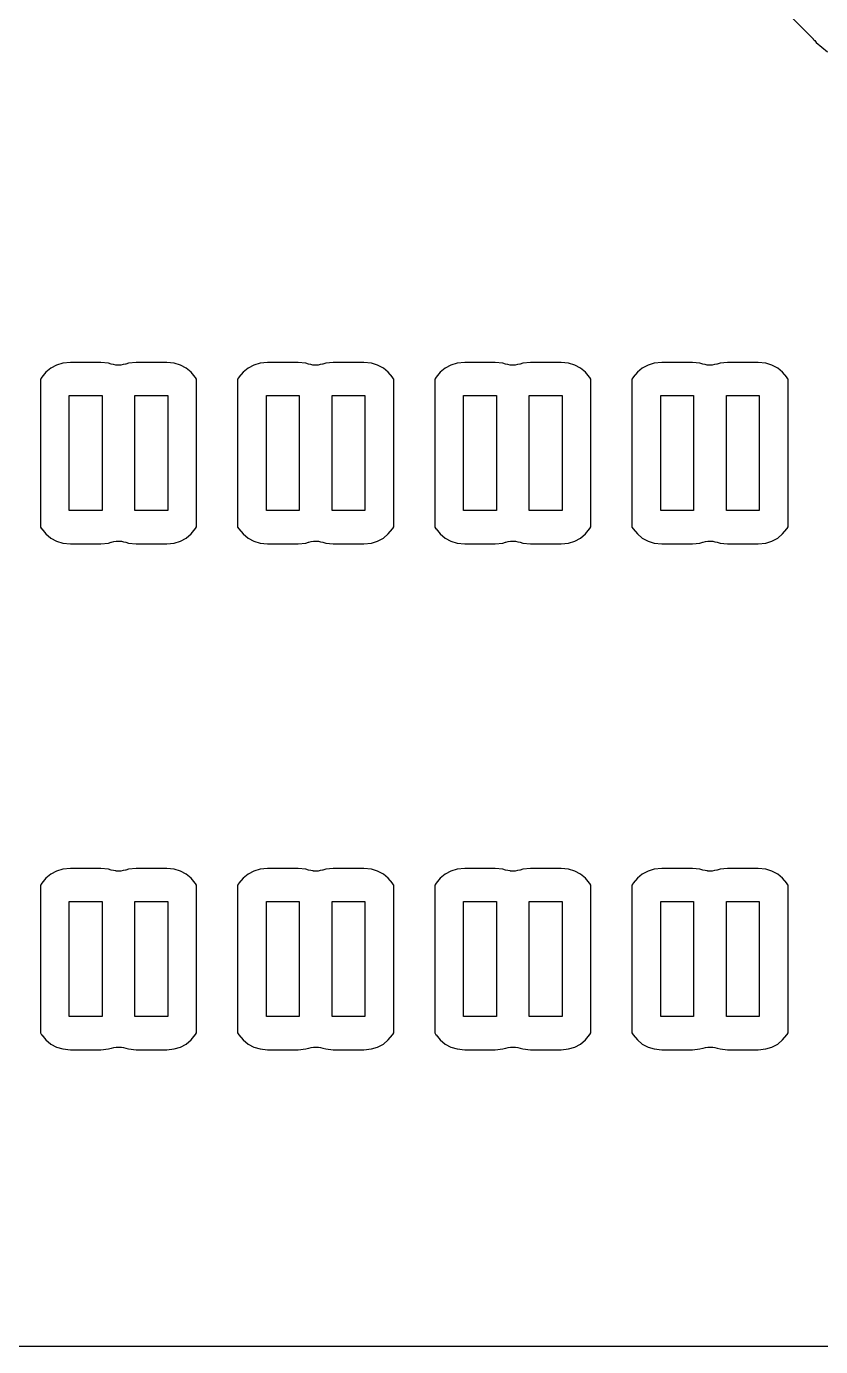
# Model space of a CAD drawing. Extents: x 86.1 to 155.4, y -71.6 to -29.3.
# Drawn here: x 115.27 to 120.1, y -71.5 to -63.47 of the extents above; entities that cross this region are included whole.
import ezdxf

# ---------------------------------------------------------------- set-up
doc = ezdxf.new("R2010")
doc.units = 0
doc.layers.add('BLACK', color=7, linetype='CONTINUOUS')

msp = doc.modelspace()

# ---------------------------------------------------------------- linework, layer by layer
at = {"layer": 'BLACK', "linetype": 'CONTINUOUS'}
for p, q in [((111.539, -55.0258), (120.057, -63.5434)), ((120.057, -63.5434), (120.058, -63.5448)), ((120.058, -63.5448), (120.062, -63.5498)), ((120.062, -63.5498), (120.067, -63.5543)), ((120.067, -63.5543), (120.076, -63.5657)), ((120.076, -63.5657), (120.145, -63.622)), ((115.388, -65.5739), (115.363, -65.6044)), ((115.418, -65.5489), (115.388, -65.5739)), ((115.453, -65.5303), (115.418, -65.5489)), ((115.491, -65.5189), (115.453, -65.5303)), ((115.537, -65.5143), (115.491, -65.5189)), ((115.723, -65.5143), (115.537, -65.5143)), ((115.769, -65.5189), (115.723, -65.5143)), ((115.786, -65.5241), (115.769, -65.5189)), ((115.8, -65.5268), (115.786, -65.5241)), ((115.813, -65.5297), (115.8, -65.5268)), ((115.814, -65.5297), (115.813, -65.5297)), ((115.815, -65.5299), (115.814, -65.5297)), ((115.829, -65.5299), (115.815, -65.5299)), ((115.843, -65.53), (115.829, -65.5299)), ((115.844, -65.5299), (115.843, -65.53)), ((115.858, -65.5272), (115.844, -65.5299)), ((115.844, -65.5299), (115.844, -65.5299)), ((115.872, -65.5247), (115.858, -65.5272)), ((115.873, -65.5242), (115.872, -65.5247)), ((115.874, -65.5241), (115.873, -65.5242)), ((115.873, -65.5242), (115.873, -65.5242)), ((115.873, -65.5242), (115.873, -65.5242)), ((115.891, -65.5189), (115.874, -65.5241)), ((115.937, -65.5143), (115.891, -65.5189)), ((116.123, -65.5143), (115.937, -65.5143)), ((116.169, -65.5189), (116.123, -65.5143)), ((116.207, -65.5303), (116.169, -65.5189)), ((116.242, -65.5489), (116.207, -65.5303)), ((116.272, -65.5739), (116.242, -65.5489)), ((116.297, -65.6044), (116.272, -65.5739)), ((116.588, -65.5739), (116.563, -65.6044)), ((116.618, -65.5489), (116.588, -65.5739)), ((116.653, -65.5303), (116.618, -65.5489)), ((116.691, -65.5189), (116.653, -65.5303)), ((116.737, -65.5143), (116.691, -65.5189)), ((116.923, -65.5143), (116.737, -65.5143)), ((116.969, -65.5189), (116.923, -65.5143)), ((116.986, -65.5241), (116.969, -65.5189)), ((117, -65.5268), (116.986, -65.5241)), ((117.013, -65.5297), (117, -65.5268)), ((117.014, -65.5297), (117.013, -65.5297)), ((117.015, -65.5299), (117.014, -65.5297)), ((117.029, -65.5299), (117.015, -65.5299)), ((117.043, -65.53), (117.029, -65.5299)), ((117.044, -65.5299), (117.043, -65.53)), ((117.058, -65.5272), (117.044, -65.5299)), ((117.044, -65.5299), (117.044, -65.5299)), ((117.072, -65.5247), (117.058, -65.5272)), ((117.073, -65.5242), (117.072, -65.5247)), ((117.074, -65.5241), (117.073, -65.5242)), ((117.073, -65.5242), (117.073, -65.5242)), ((117.073, -65.5242), (117.073, -65.5242)), ((117.091, -65.5189), (117.074, -65.5241)), ((117.137, -65.5143), (117.091, -65.5189)), ((117.323, -65.5143), (117.137, -65.5143)), ((117.369, -65.5189), (117.323, -65.5143)), ((117.407, -65.5303), (117.369, -65.5189)), ((117.442, -65.5489), (117.407, -65.5303)), ((117.472, -65.5739), (117.442, -65.5489)), ((117.497, -65.6044), (117.472, -65.5739)), ((117.788, -65.5739), (117.763, -65.6044)), ((117.818, -65.5489), (117.788, -65.5739)), ((117.853, -65.5303), (117.818, -65.5489)), ((117.891, -65.5189), (117.853, -65.5303)), ((117.937, -65.5143), (117.891, -65.5189)), ((118.123, -65.5143), (117.937, -65.5143)), ((118.169, -65.5189), (118.123, -65.5143)), ((118.186, -65.5241), (118.169, -65.5189)), ((118.2, -65.5268), (118.186, -65.5241)), ((118.213, -65.5297), (118.2, -65.5268)), ((118.214, -65.5297), (118.213, -65.5297)), ((118.215, -65.5299), (118.214, -65.5297)), ((118.229, -65.5299), (118.215, -65.5299)), ((118.243, -65.53), (118.229, -65.5299)), ((118.244, -65.5299), (118.243, -65.53)), ((118.258, -65.5272), (118.244, -65.5299)), ((118.244, -65.5299), (118.244, -65.5299)), ((118.272, -65.5247), (118.258, -65.5272)), ((118.273, -65.5242), (118.272, -65.5247)), ((118.274, -65.5241), (118.273, -65.5242)), ((118.273, -65.5242), (118.273, -65.5242)), ((118.273, -65.5242), (118.273, -65.5242)), ((118.291, -65.5189), (118.274, -65.5241)), ((118.337, -65.5143), (118.291, -65.5189)), ((118.523, -65.5143), (118.337, -65.5143)), ((118.569, -65.5189), (118.523, -65.5143)), ((118.607, -65.5303), (118.569, -65.5189)), ((118.642, -65.5489), (118.607, -65.5303)), ((118.672, -65.5739), (118.642, -65.5489)), ((118.697, -65.6044), (118.672, -65.5739)), ((118.988, -65.5739), (118.963, -65.6044)), ((119.018, -65.5489), (118.988, -65.5739)), ((119.053, -65.5303), (119.018, -65.5489)), ((119.091, -65.5189), (119.053, -65.5303)), ((119.137, -65.5143), (119.091, -65.5189)), ((119.323, -65.5143), (119.137, -65.5143)), ((119.369, -65.5189), (119.323, -65.5143)), ((119.386, -65.5241), (119.369, -65.5189)), ((119.4, -65.5268), (119.386, -65.5241)), ((119.413, -65.5297), (119.4, -65.5268)), ((119.414, -65.5297), (119.413, -65.5297)), ((119.415, -65.5299), (119.414, -65.5297)), ((119.429, -65.5299), (119.415, -65.5299)), ((119.443, -65.53), (119.429, -65.5299)), ((119.444, -65.5299), (119.443, -65.53)), ((119.458, -65.5272), (119.444, -65.5299)), ((119.444, -65.5299), (119.444, -65.5299)), ((119.472, -65.5247), (119.458, -65.5272)), ((119.473, -65.5242), (119.472, -65.5247)), ((119.474, -65.5241), (119.473, -65.5242)), ((119.473, -65.5242), (119.473, -65.5242)), ((119.473, -65.5242), (119.473, -65.5242)), ((119.491, -65.5189), (119.474, -65.5241)), ((119.537, -65.5143), (119.491, -65.5189)), ((119.723, -65.5143), (119.537, -65.5143)), ((119.769, -65.5189), (119.723, -65.5143)), ((119.807, -65.5303), (119.769, -65.5189)), ((119.842, -65.5489), (119.807, -65.5303)), ((119.872, -65.5739), (119.842, -65.5489)), ((119.897, -65.6044), (119.872, -65.5739)), ((115.361, -65.6073), (115.355, -65.6165)), ((115.355, -65.6165), (115.355, -66.5156)), ((115.362, -65.6068), (115.361, -65.6073)), ((115.363, -65.6044), (115.362, -65.6055)), ((115.362, -65.6055), (115.362, -65.6067)), ((115.362, -65.6067), (115.362, -65.6068)), ((115.362, -65.6068), (115.362, -65.6068)), ((116.298, -65.6055), (116.297, -65.6044)), ((116.305, -65.6164), (116.298, -65.6055)), ((116.305, -66.0721), (116.305, -65.6164)), ((116.561, -65.6073), (116.555, -65.6165)), ((116.555, -65.6165), (116.555, -66.5156)), ((116.562, -65.6068), (116.561, -65.6073)), ((116.563, -65.6044), (116.562, -65.6055)), ((116.562, -65.6055), (116.562, -65.6067)), ((116.562, -65.6067), (116.562, -65.6068)), ((116.562, -65.6068), (116.562, -65.6068)), ((117.498, -65.6055), (117.497, -65.6044)), ((117.505, -65.6164), (117.498, -65.6055)), ((117.505, -66.0721), (117.505, -65.6164)), ((117.761, -65.6073), (117.755, -65.6165)), ((117.755, -65.6165), (117.755, -66.5156)), ((117.762, -65.6068), (117.761, -65.6073)), ((117.763, -65.6044), (117.762, -65.6055)), ((117.762, -65.6055), (117.762, -65.6067)), ((117.762, -65.6067), (117.762, -65.6068)), ((117.762, -65.6068), (117.762, -65.6068)), ((118.698, -65.6055), (118.697, -65.6044)), ((118.705, -65.6164), (118.698, -65.6055)), ((118.705, -66.0599), (118.705, -65.6164)), ((118.961, -65.6073), (118.955, -65.6165)), ((118.955, -65.6165), (118.955, -66.5156)), ((118.962, -65.6068), (118.961, -65.6073)), ((118.963, -65.6044), (118.962, -65.6055)), ((118.962, -65.6055), (118.962, -65.6067)), ((118.962, -65.6067), (118.962, -65.6068)), ((118.962, -65.6068), (118.962, -65.6068)), ((119.898, -65.6055), (119.897, -65.6044)), ((119.905, -65.6164), (119.898, -65.6055)), ((119.905, -66.0599), (119.905, -65.6164)), ((115.53, -66.416), (115.53, -65.716)), ((115.53, -65.716), (115.73, -65.716)), ((115.73, -65.716), (115.73, -66.416)), ((115.93, -66.416), (115.93, -65.716)), ((115.93, -65.716), (116.13, -65.716)), ((116.13, -65.716), (116.13, -66.416)), ((116.73, -66.416), (116.73, -65.716)), ((116.73, -65.716), (116.93, -65.716)), ((116.93, -65.716), (116.93, -66.416)), ((117.13, -66.416), (117.13, -65.716)), ((117.13, -65.716), (117.33, -65.716)), ((117.33, -65.716), (117.33, -66.416)), ((117.93, -66.416), (117.93, -65.716)), ((117.93, -65.716), (118.13, -65.716)), ((118.13, -65.716), (118.13, -66.416)), ((118.33, -66.416), (118.33, -65.716)), ((118.33, -65.716), (118.53, -65.716)), ((118.53, -65.716), (118.53, -66.416)), ((119.13, -66.416), (119.13, -65.716)), ((119.13, -65.716), (119.33, -65.716)), ((119.33, -65.716), (119.33, -66.416)), ((119.53, -66.416), (119.53, -65.716)), ((119.53, -65.716), (119.73, -65.716)), ((119.73, -65.716), (119.73, -66.416)), ((118.705, -66.5155), (118.705, -66.0599)), ((119.905, -66.5155), (119.905, -66.0599)), ((116.305, -66.5155), (116.305, -66.0721)), ((116.305, -66.0721), (116.305, -66.0721)), ((117.505, -66.5155), (117.505, -66.0721)), ((117.505, -66.0721), (117.505, -66.0721)), ((115.73, -66.416), (115.53, -66.416)), ((116.13, -66.416), (115.93, -66.416)), ((116.93, -66.416), (116.73, -66.416)), ((117.33, -66.416), (117.13, -66.416)), ((118.13, -66.416), (117.93, -66.416)), ((118.53, -66.416), (118.33, -66.416)), ((119.33, -66.416), (119.13, -66.416)), ((119.73, -66.416), (119.53, -66.416)), ((115.355, -66.5156), (115.362, -66.5265)), ((115.362, -66.5265), (115.363, -66.5276)), ((115.363, -66.5276), (115.388, -66.5581)), ((116.272, -66.5581), (116.297, -66.5276)), ((116.297, -66.5276), (116.298, -66.5265)), ((116.298, -66.5252), (116.299, -66.5247)), ((116.298, -66.5253), (116.298, -66.5252)), ((116.298, -66.5252), (116.298, -66.5252)), ((116.298, -66.5265), (116.298, -66.5253)), ((116.299, -66.5247), (116.305, -66.5155)), ((116.555, -66.5156), (116.562, -66.5265)), ((116.562, -66.5265), (116.563, -66.5276)), ((116.563, -66.5276), (116.588, -66.5581)), ((117.472, -66.5581), (117.497, -66.5276)), ((117.497, -66.5276), (117.498, -66.5265)), ((117.498, -66.5252), (117.499, -66.5247)), ((117.498, -66.5253), (117.498, -66.5252)), ((117.498, -66.5252), (117.498, -66.5252)), ((117.498, -66.5265), (117.498, -66.5253)), ((117.499, -66.5247), (117.505, -66.5155)), ((117.755, -66.5156), (117.762, -66.5265)), ((117.762, -66.5265), (117.763, -66.5276)), ((117.763, -66.5276), (117.788, -66.5581)), ((118.672, -66.5581), (118.697, -66.5276)), ((118.697, -66.5276), (118.698, -66.5265)), ((118.698, -66.5252), (118.699, -66.5247)), ((118.698, -66.5253), (118.698, -66.5252)), ((118.698, -66.5252), (118.698, -66.5252)), ((118.698, -66.5265), (118.698, -66.5253)), ((118.699, -66.5247), (118.705, -66.5155)), ((118.955, -66.5156), (118.962, -66.5265)), ((118.962, -66.5265), (118.963, -66.5276)), ((118.963, -66.5276), (118.988, -66.5581)), ((119.872, -66.5581), (119.897, -66.5276)), ((119.897, -66.5276), (119.898, -66.5265)), ((119.898, -66.5252), (119.899, -66.5247)), ((119.898, -66.5253), (119.898, -66.5252)), ((119.898, -66.5252), (119.898, -66.5252)), ((119.898, -66.5265), (119.898, -66.5253)), ((119.899, -66.5247), (119.905, -66.5155)), ((115.388, -66.5581), (115.418, -66.5831)), ((115.418, -66.5831), (115.453, -66.6017)), ((115.453, -66.6017), (115.491, -66.6131)), ((115.491, -66.6131), (115.537, -66.6177)), ((115.537, -66.6177), (115.723, -66.6177)), ((115.723, -66.6177), (115.769, -66.6131)), ((115.769, -66.6131), (115.786, -66.6079)), ((115.786, -66.6079), (115.787, -66.6078)), ((115.787, -66.6078), (115.788, -66.6073)), ((115.787, -66.6078), (115.787, -66.6078)), ((115.787, -66.6078), (115.787, -66.6078)), ((115.788, -66.6073), (115.802, -66.6048)), ((115.802, -66.6048), (115.816, -66.6021)), ((115.816, -66.6021), (115.817, -66.602)), ((115.816, -66.6021), (115.816, -66.6021)), ((115.817, -66.602), (115.831, -66.6021)), ((115.831, -66.6021), (115.845, -66.6021)), ((115.845, -66.6021), (115.846, -66.6023)), ((115.846, -66.6023), (115.847, -66.6023)), ((115.847, -66.6023), (115.86, -66.6052)), ((115.86, -66.6052), (115.874, -66.6079)), ((115.874, -66.6079), (115.891, -66.6131)), ((115.891, -66.6131), (115.937, -66.6177)), ((115.937, -66.6177), (116.123, -66.6177)), ((116.123, -66.6177), (116.169, -66.6131)), ((116.169, -66.6131), (116.207, -66.6017)), ((116.207, -66.6017), (116.242, -66.5831)), ((116.242, -66.5831), (116.272, -66.5581)), ((116.588, -66.5581), (116.618, -66.5831)), ((116.618, -66.5831), (116.653, -66.6017)), ((116.653, -66.6017), (116.691, -66.6131)), ((116.691, -66.6131), (116.737, -66.6177)), ((116.737, -66.6177), (116.923, -66.6177)), ((116.923, -66.6177), (116.969, -66.6131)), ((116.969, -66.6131), (116.986, -66.6079)), ((116.986, -66.6079), (116.987, -66.6078)), ((116.987, -66.6078), (116.988, -66.6073)), ((116.987, -66.6078), (116.987, -66.6078)), ((116.987, -66.6078), (116.987, -66.6078)), ((116.988, -66.6073), (117.002, -66.6048)), ((117.002, -66.6048), (117.016, -66.6021)), ((117.016, -66.6021), (117.017, -66.602)), ((117.016, -66.6021), (117.016, -66.6021)), ((117.017, -66.602), (117.031, -66.6021)), ((117.031, -66.6021), (117.045, -66.6021)), ((117.045, -66.6021), (117.046, -66.6023)), ((117.046, -66.6023), (117.047, -66.6023)), ((117.047, -66.6023), (117.06, -66.6052)), ((117.06, -66.6052), (117.074, -66.6079)), ((117.074, -66.6079), (117.091, -66.6131)), ((117.091, -66.6131), (117.137, -66.6177)), ((117.137, -66.6177), (117.323, -66.6177)), ((117.323, -66.6177), (117.369, -66.6131)), ((117.369, -66.6131), (117.407, -66.6017)), ((117.407, -66.6017), (117.442, -66.5831)), ((117.442, -66.5831), (117.472, -66.5581)), ((117.788, -66.5581), (117.818, -66.5831)), ((117.818, -66.5831), (117.853, -66.6017)), ((117.853, -66.6017), (117.891, -66.6131)), ((117.891, -66.6131), (117.937, -66.6177)), ((117.937, -66.6177), (118.123, -66.6177)), ((118.123, -66.6177), (118.169, -66.6131)), ((118.169, -66.6131), (118.186, -66.6079)), ((118.186, -66.6079), (118.187, -66.6078)), ((118.187, -66.6078), (118.188, -66.6073)), ((118.187, -66.6078), (118.187, -66.6078)), ((118.187, -66.6078), (118.187, -66.6078)), ((118.188, -66.6073), (118.202, -66.6048)), ((118.202, -66.6048), (118.216, -66.6021)), ((118.216, -66.6021), (118.217, -66.602)), ((118.216, -66.6021), (118.216, -66.6021)), ((118.217, -66.602), (118.231, -66.6021)), ((118.231, -66.6021), (118.245, -66.6021)), ((118.245, -66.6021), (118.246, -66.6023)), ((118.246, -66.6023), (118.247, -66.6023)), ((118.247, -66.6023), (118.26, -66.6052)), ((118.26, -66.6052), (118.274, -66.6079)), ((118.274, -66.6079), (118.291, -66.6131)), ((118.291, -66.6131), (118.337, -66.6177)), ((118.337, -66.6177), (118.523, -66.6177)), ((118.523, -66.6177), (118.569, -66.6131)), ((118.569, -66.6131), (118.607, -66.6017)), ((118.607, -66.6017), (118.642, -66.5831)), ((118.642, -66.5831), (118.672, -66.5581)), ((118.988, -66.5581), (119.018, -66.5831)), ((119.018, -66.5831), (119.053, -66.6017)), ((119.053, -66.6017), (119.091, -66.6131)), ((119.091, -66.6131), (119.137, -66.6177)), ((119.137, -66.6177), (119.323, -66.6177)), ((119.323, -66.6177), (119.369, -66.6131)), ((119.369, -66.6131), (119.386, -66.6079)), ((119.386, -66.6079), (119.387, -66.6078)), ((119.387, -66.6078), (119.388, -66.6073)), ((119.387, -66.6078), (119.387, -66.6078)), ((119.387, -66.6078), (119.387, -66.6078)), ((119.388, -66.6073), (119.402, -66.6048)), ((119.402, -66.6048), (119.416, -66.6021)), ((119.416, -66.6021), (119.417, -66.602)), ((119.416, -66.6021), (119.416, -66.6021)), ((119.417, -66.602), (119.431, -66.6021)), ((119.431, -66.6021), (119.445, -66.6021)), ((119.445, -66.6021), (119.446, -66.6023)), ((119.446, -66.6023), (119.447, -66.6023)), ((119.447, -66.6023), (119.46, -66.6052)), ((119.46, -66.6052), (119.474, -66.6079)), ((119.474, -66.6079), (119.491, -66.6131)), ((119.491, -66.6131), (119.537, -66.6177)), ((119.537, -66.6177), (119.723, -66.6177)), ((119.723, -66.6177), (119.769, -66.6131)), ((119.769, -66.6131), (119.807, -66.6017)), ((119.807, -66.6017), (119.842, -66.5831)), ((119.842, -66.5831), (119.872, -66.5581)), ((115.418, -68.6289), (115.388, -68.6539)), ((115.453, -68.6103), (115.418, -68.6289)), ((115.491, -68.5989), (115.453, -68.6103)), ((115.537, -68.5943), (115.491, -68.5989)), ((115.723, -68.5943), (115.537, -68.5943)), ((115.769, -68.5989), (115.723, -68.5943)), ((115.786, -68.6041), (115.769, -68.5989)), ((115.8, -68.6068), (115.786, -68.6041)), ((115.813, -68.6097), (115.8, -68.6068)), ((115.814, -68.6097), (115.813, -68.6097)), ((115.815, -68.6099), (115.814, -68.6097)), ((115.829, -68.6099), (115.815, -68.6099)), ((115.843, -68.61), (115.829, -68.6099)), ((115.844, -68.6099), (115.843, -68.61)), ((115.858, -68.6072), (115.844, -68.6099)), ((115.844, -68.6099), (115.844, -68.6099)), ((115.872, -68.6047), (115.858, -68.6072)), ((115.873, -68.6042), (115.872, -68.6047)), ((115.874, -68.6041), (115.873, -68.6042)), ((115.873, -68.6042), (115.873, -68.6042)), ((115.873, -68.6042), (115.873, -68.6042)), ((115.891, -68.5989), (115.874, -68.6041)), ((115.937, -68.5943), (115.891, -68.5989)), ((116.123, -68.5943), (115.937, -68.5943)), ((116.169, -68.5989), (116.123, -68.5943)), ((116.207, -68.6103), (116.169, -68.5989)), ((116.242, -68.6289), (116.207, -68.6103)), ((116.272, -68.6539), (116.242, -68.6289)), ((116.618, -68.6289), (116.588, -68.6539)), ((116.653, -68.6103), (116.618, -68.6289)), ((116.691, -68.5989), (116.653, -68.6103)), ((116.737, -68.5943), (116.691, -68.5989)), ((116.923, -68.5943), (116.737, -68.5943)), ((116.969, -68.5989), (116.923, -68.5943)), ((116.986, -68.6041), (116.969, -68.5989)), ((117, -68.6068), (116.986, -68.6041)), ((117.013, -68.6097), (117, -68.6068)), ((117.014, -68.6097), (117.013, -68.6097)), ((117.015, -68.6099), (117.014, -68.6097)), ((117.029, -68.6099), (117.015, -68.6099)), ((117.043, -68.61), (117.029, -68.6099)), ((117.044, -68.6099), (117.043, -68.61)), ((117.058, -68.6072), (117.044, -68.6099)), ((117.044, -68.6099), (117.044, -68.6099)), ((117.072, -68.6047), (117.058, -68.6072)), ((117.073, -68.6042), (117.072, -68.6047)), ((117.074, -68.6041), (117.073, -68.6042)), ((117.073, -68.6042), (117.073, -68.6042)), ((117.073, -68.6042), (117.073, -68.6042)), ((117.091, -68.5989), (117.074, -68.6041)), ((117.137, -68.5943), (117.091, -68.5989)), ((117.323, -68.5943), (117.137, -68.5943)), ((117.369, -68.5989), (117.323, -68.5943)), ((117.407, -68.6103), (117.369, -68.5989)), ((117.442, -68.6289), (117.407, -68.6103)), ((117.472, -68.6539), (117.442, -68.6289)), ((117.818, -68.6289), (117.788, -68.6539)), ((117.853, -68.6103), (117.818, -68.6289)), ((117.891, -68.5989), (117.853, -68.6103)), ((117.937, -68.5943), (117.891, -68.5989)), ((118.123, -68.5943), (117.937, -68.5943)), ((118.169, -68.5989), (118.123, -68.5943)), ((118.186, -68.6041), (118.169, -68.5989)), ((118.2, -68.6068), (118.186, -68.6041)), ((118.213, -68.6097), (118.2, -68.6068)), ((118.214, -68.6097), (118.213, -68.6097)), ((118.215, -68.6099), (118.214, -68.6097)), ((118.229, -68.6099), (118.215, -68.6099)), ((118.243, -68.61), (118.229, -68.6099)), ((118.244, -68.6099), (118.243, -68.61)), ((118.258, -68.6072), (118.244, -68.6099)), ((118.244, -68.6099), (118.244, -68.6099)), ((118.272, -68.6047), (118.258, -68.6072)), ((118.273, -68.6042), (118.272, -68.6047)), ((118.274, -68.6041), (118.273, -68.6042)), ((118.273, -68.6042), (118.273, -68.6042)), ((118.273, -68.6042), (118.273, -68.6042)), ((118.291, -68.5989), (118.274, -68.6041)), ((118.337, -68.5943), (118.291, -68.5989)), ((118.523, -68.5943), (118.337, -68.5943)), ((118.569, -68.5989), (118.523, -68.5943)), ((118.607, -68.6103), (118.569, -68.5989)), ((118.642, -68.6289), (118.607, -68.6103)), ((118.672, -68.6539), (118.642, -68.6289)), ((119.018, -68.6289), (118.988, -68.6539)), ((119.053, -68.6103), (119.018, -68.6289)), ((119.091, -68.5989), (119.053, -68.6103)), ((119.137, -68.5943), (119.091, -68.5989)), ((119.323, -68.5943), (119.137, -68.5943)), ((119.369, -68.5989), (119.323, -68.5943)), ((119.386, -68.6041), (119.369, -68.5989)), ((119.4, -68.6068), (119.386, -68.6041)), ((119.413, -68.6097), (119.4, -68.6068)), ((119.414, -68.6097), (119.413, -68.6097)), ((119.415, -68.6099), (119.414, -68.6097)), ((119.429, -68.6099), (119.415, -68.6099)), ((119.443, -68.61), (119.429, -68.6099)), ((119.444, -68.6099), (119.443, -68.61)), ((119.458, -68.6072), (119.444, -68.6099)), ((119.444, -68.6099), (119.444, -68.6099)), ((119.472, -68.6047), (119.458, -68.6072)), ((119.473, -68.6042), (119.472, -68.6047)), ((119.474, -68.6041), (119.473, -68.6042)), ((119.473, -68.6042), (119.473, -68.6042)), ((119.473, -68.6042), (119.473, -68.6042)), ((119.491, -68.5989), (119.474, -68.6041)), ((119.537, -68.5943), (119.491, -68.5989)), ((119.723, -68.5943), (119.537, -68.5943)), ((119.769, -68.5989), (119.723, -68.5943)), ((119.807, -68.6103), (119.769, -68.5989)), ((119.842, -68.6289), (119.807, -68.6103)), ((119.872, -68.6539), (119.842, -68.6289)), ((115.361, -68.6873), (115.355, -68.6965)), ((115.355, -68.6965), (115.355, -69.5956)), ((115.362, -68.6868), (115.361, -68.6873)), ((115.363, -68.6844), (115.362, -68.6855)), ((115.362, -68.6855), (115.362, -68.6867)), ((115.362, -68.6867), (115.362, -68.6868)), ((115.362, -68.6868), (115.362, -68.6868)), ((115.388, -68.6539), (115.363, -68.6844)), ((116.297, -68.6844), (116.272, -68.6539)), ((116.298, -68.6855), (116.297, -68.6844)), ((116.305, -68.6964), (116.298, -68.6855)), ((116.305, -69.1399), (116.305, -68.6964)), ((116.561, -68.6873), (116.555, -68.6965)), ((116.555, -68.6965), (116.555, -69.5956)), ((116.562, -68.6868), (116.561, -68.6873)), ((116.563, -68.6844), (116.562, -68.6855)), ((116.562, -68.6855), (116.562, -68.6867)), ((116.562, -68.6867), (116.562, -68.6868)), ((116.562, -68.6868), (116.562, -68.6868)), ((116.588, -68.6539), (116.563, -68.6844)), ((117.497, -68.6844), (117.472, -68.6539)), ((117.498, -68.6855), (117.497, -68.6844)), ((117.505, -68.6964), (117.498, -68.6855)), ((117.505, -69.5955), (117.505, -68.6964)), ((117.761, -68.6873), (117.755, -68.6965)), ((117.755, -68.6965), (117.755, -69.5956)), ((117.762, -68.6868), (117.761, -68.6873)), ((117.763, -68.6844), (117.762, -68.6855)), ((117.762, -68.6855), (117.762, -68.6867)), ((117.762, -68.6867), (117.762, -68.6868)), ((117.762, -68.6868), (117.762, -68.6868)), ((117.788, -68.6539), (117.763, -68.6844)), ((118.697, -68.6844), (118.672, -68.6539)), ((118.698, -68.6855), (118.697, -68.6844)), ((118.705, -68.6964), (118.698, -68.6855)), ((118.705, -69.1399), (118.705, -68.6964)), ((118.961, -68.6873), (118.955, -68.6965)), ((118.955, -68.6965), (118.955, -69.5956)), ((118.962, -68.6868), (118.961, -68.6873)), ((118.963, -68.6844), (118.962, -68.6855)), ((118.962, -68.6855), (118.962, -68.6867)), ((118.962, -68.6867), (118.962, -68.6868)), ((118.962, -68.6868), (118.962, -68.6868)), ((118.988, -68.6539), (118.963, -68.6844)), ((119.897, -68.6844), (119.872, -68.6539)), ((119.898, -68.6855), (119.897, -68.6844)), ((119.905, -68.6964), (119.898, -68.6855)), ((119.905, -69.1399), (119.905, -68.6964)), ((115.53, -69.496), (115.53, -68.796)), ((115.53, -68.796), (115.73, -68.796)), ((115.73, -68.796), (115.73, -69.496)), ((115.93, -69.496), (115.93, -68.796)), ((115.93, -68.796), (116.13, -68.796)), ((116.13, -68.796), (116.13, -69.496)), ((116.73, -69.496), (116.73, -68.796)), ((116.73, -68.796), (116.93, -68.796)), ((116.93, -68.796), (116.93, -69.496)), ((117.13, -69.496), (117.13, -68.796)), ((117.13, -68.796), (117.33, -68.796)), ((117.33, -68.796), (117.33, -69.496)), ((117.93, -69.496), (117.93, -68.796)), ((117.93, -68.796), (118.13, -68.796)), ((118.13, -68.796), (118.13, -69.496)), ((118.33, -69.496), (118.33, -68.796)), ((118.33, -68.796), (118.53, -68.796)), ((118.53, -68.796), (118.53, -69.496)), ((119.13, -69.496), (119.13, -68.796)), ((119.13, -68.796), (119.33, -68.796)), ((119.33, -68.796), (119.33, -69.496)), ((119.53, -69.496), (119.53, -68.796)), ((119.53, -68.796), (119.73, -68.796)), ((119.73, -68.796), (119.73, -69.496)), ((116.305, -69.5955), (116.305, -69.1399)), ((118.705, -69.5955), (118.705, -69.1399)), ((118.705, -69.1399), (118.705, -69.1399)), ((119.905, -69.5955), (119.905, -69.1399)), ((119.905, -69.1399), (119.905, -69.1399)), ((115.73, -69.496), (115.53, -69.496)), ((116.13, -69.496), (115.93, -69.496)), ((116.93, -69.496), (116.73, -69.496)), ((117.33, -69.496), (117.13, -69.496)), ((118.13, -69.496), (117.93, -69.496)), ((118.53, -69.496), (118.33, -69.496)), ((119.33, -69.496), (119.13, -69.496)), ((119.73, -69.496), (119.53, -69.496)), ((115.355, -69.5956), (115.362, -69.6065)), ((116.299, -69.6047), (116.305, -69.5955)), ((116.555, -69.5956), (116.562, -69.6065)), ((117.499, -69.6047), (117.505, -69.5955)), ((117.755, -69.5956), (117.762, -69.6065)), ((118.699, -69.6047), (118.705, -69.5955)), ((118.955, -69.5956), (118.962, -69.6065)), ((119.899, -69.6047), (119.905, -69.5955)), ((115.362, -69.6065), (115.363, -69.6076)), ((115.363, -69.6076), (115.388, -69.6381)), ((115.388, -69.6381), (115.418, -69.6631)), ((115.418, -69.6631), (115.453, -69.6817)), ((116.207, -69.6817), (116.242, -69.6631)), ((116.242, -69.6631), (116.272, -69.6381)), ((116.272, -69.6381), (116.297, -69.6076)), ((116.297, -69.6076), (116.298, -69.6065)), ((116.298, -69.6052), (116.299, -69.6047)), ((116.298, -69.6053), (116.298, -69.6052)), ((116.298, -69.6052), (116.298, -69.6052)), ((116.298, -69.6065), (116.298, -69.6053)), ((116.562, -69.6065), (116.563, -69.6076)), ((116.563, -69.6076), (116.588, -69.6381)), ((116.588, -69.6381), (116.618, -69.6631)), ((116.618, -69.6631), (116.653, -69.6817)), ((117.407, -69.6817), (117.442, -69.6631)), ((117.442, -69.6631), (117.472, -69.6381)), ((117.472, -69.6381), (117.497, -69.6076)), ((117.497, -69.6076), (117.498, -69.6065)), ((117.498, -69.6052), (117.499, -69.6047)), ((117.498, -69.6053), (117.498, -69.6052)), ((117.498, -69.6052), (117.498, -69.6052)), ((117.498, -69.6065), (117.498, -69.6053)), ((117.762, -69.6065), (117.763, -69.6076)), ((117.763, -69.6076), (117.788, -69.6381)), ((117.788, -69.6381), (117.818, -69.6631)), ((117.818, -69.6631), (117.853, -69.6817)), ((118.607, -69.6817), (118.642, -69.6631)), ((118.642, -69.6631), (118.672, -69.6381)), ((118.672, -69.6381), (118.697, -69.6076)), ((118.697, -69.6076), (118.698, -69.6065)), ((118.698, -69.6052), (118.699, -69.6047)), ((118.698, -69.6053), (118.698, -69.6052)), ((118.698, -69.6052), (118.698, -69.6052)), ((118.698, -69.6065), (118.698, -69.6053)), ((118.962, -69.6065), (118.963, -69.6076)), ((118.963, -69.6076), (118.988, -69.6381)), ((118.988, -69.6381), (119.018, -69.6631)), ((119.018, -69.6631), (119.053, -69.6817)), ((119.807, -69.6817), (119.842, -69.6631)), ((119.842, -69.6631), (119.872, -69.6381)), ((119.872, -69.6381), (119.897, -69.6076)), ((119.897, -69.6076), (119.898, -69.6065)), ((119.898, -69.6052), (119.899, -69.6047)), ((119.898, -69.6053), (119.898, -69.6052)), ((119.898, -69.6052), (119.898, -69.6052)), ((119.898, -69.6065), (119.898, -69.6053)), ((115.453, -69.6817), (115.491, -69.6931)), ((115.491, -69.6931), (115.537, -69.6977)), ((115.537, -69.6977), (115.723, -69.6977)), ((115.723, -69.6977), (115.769, -69.6931)), ((115.769, -69.6931), (115.786, -69.6879)), ((115.786, -69.6879), (115.787, -69.6878)), ((115.787, -69.6878), (115.788, -69.6873)), ((115.787, -69.6878), (115.787, -69.6878)), ((115.787, -69.6878), (115.787, -69.6878)), ((115.788, -69.6873), (115.802, -69.6848)), ((115.802, -69.6848), (115.816, -69.6821)), ((115.816, -69.6821), (115.817, -69.682)), ((115.816, -69.6821), (115.816, -69.6821)), ((115.817, -69.682), (115.831, -69.6821)), ((115.831, -69.6821), (115.845, -69.6821)), ((115.845, -69.6821), (115.846, -69.6823)), ((115.846, -69.6823), (115.847, -69.6823)), ((115.847, -69.6823), (115.86, -69.6852)), ((115.86, -69.6852), (115.874, -69.6879)), ((115.874, -69.6879), (115.891, -69.6931)), ((115.891, -69.6931), (115.937, -69.6977)), ((115.937, -69.6977), (116.123, -69.6977)), ((116.123, -69.6977), (116.169, -69.6931)), ((116.169, -69.6931), (116.207, -69.6817)), ((116.653, -69.6817), (116.691, -69.6931)), ((116.691, -69.6931), (116.737, -69.6977)), ((116.737, -69.6977), (116.923, -69.6977)), ((116.923, -69.6977), (116.969, -69.6931)), ((116.969, -69.6931), (116.986, -69.6879)), ((116.986, -69.6879), (116.987, -69.6878)), ((116.987, -69.6878), (116.988, -69.6873)), ((116.987, -69.6878), (116.987, -69.6878)), ((116.987, -69.6878), (116.987, -69.6878)), ((116.988, -69.6873), (117.002, -69.6848)), ((117.002, -69.6848), (117.016, -69.6821)), ((117.016, -69.6821), (117.017, -69.682)), ((117.016, -69.6821), (117.016, -69.6821)), ((117.017, -69.682), (117.031, -69.6821)), ((117.031, -69.6821), (117.045, -69.6821)), ((117.045, -69.6821), (117.046, -69.6823)), ((117.046, -69.6823), (117.047, -69.6823)), ((117.047, -69.6823), (117.06, -69.6852)), ((117.06, -69.6852), (117.074, -69.6879)), ((117.074, -69.6879), (117.091, -69.6931)), ((117.091, -69.6931), (117.137, -69.6977)), ((117.137, -69.6977), (117.323, -69.6977)), ((117.323, -69.6977), (117.369, -69.6931)), ((117.369, -69.6931), (117.407, -69.6817)), ((117.853, -69.6817), (117.891, -69.6931)), ((117.891, -69.6931), (117.937, -69.6977)), ((117.937, -69.6977), (118.123, -69.6977)), ((118.123, -69.6977), (118.169, -69.6931)), ((118.169, -69.6931), (118.186, -69.6879)), ((118.186, -69.6879), (118.187, -69.6878)), ((118.187, -69.6878), (118.188, -69.6873)), ((118.187, -69.6878), (118.187, -69.6878)), ((118.187, -69.6878), (118.187, -69.6878)), ((118.188, -69.6873), (118.202, -69.6848)), ((118.202, -69.6848), (118.216, -69.6821)), ((118.216, -69.6821), (118.217, -69.682)), ((118.216, -69.6821), (118.216, -69.6821)), ((118.217, -69.682), (118.231, -69.6821)), ((118.231, -69.6821), (118.245, -69.6821)), ((118.245, -69.6821), (118.246, -69.6823)), ((118.246, -69.6823), (118.247, -69.6823)), ((118.247, -69.6823), (118.26, -69.6852)), ((118.26, -69.6852), (118.274, -69.6879)), ((118.274, -69.6879), (118.291, -69.6931)), ((118.291, -69.6931), (118.337, -69.6977)), ((118.337, -69.6977), (118.523, -69.6977)), ((118.523, -69.6977), (118.569, -69.6931)), ((118.569, -69.6931), (118.607, -69.6817)), ((119.053, -69.6817), (119.091, -69.6931)), ((119.091, -69.6931), (119.137, -69.6977)), ((119.137, -69.6977), (119.323, -69.6977)), ((119.323, -69.6977), (119.369, -69.6931)), ((119.369, -69.6931), (119.386, -69.6879)), ((119.386, -69.6879), (119.387, -69.6878)), ((119.387, -69.6878), (119.388, -69.6873)), ((119.387, -69.6878), (119.387, -69.6878)), ((119.387, -69.6878), (119.387, -69.6878)), ((119.388, -69.6873), (119.402, -69.6848)), ((119.402, -69.6848), (119.416, -69.6821)), ((119.416, -69.6821), (119.417, -69.682)), ((119.416, -69.6821), (119.416, -69.6821)), ((119.417, -69.682), (119.431, -69.6821)), ((119.431, -69.6821), (119.445, -69.6821)), ((119.445, -69.6821), (119.446, -69.6823)), ((119.446, -69.6823), (119.447, -69.6823)), ((119.447, -69.6823), (119.46, -69.6852)), ((119.46, -69.6852), (119.474, -69.6879)), ((119.474, -69.6879), (119.491, -69.6931)), ((119.491, -69.6931), (119.537, -69.6977)), ((119.537, -69.6977), (119.723, -69.6977)), ((119.723, -69.6977), (119.769, -69.6931)), ((119.769, -69.6931), (119.807, -69.6817)), ((128.71, -71.505), (86.26, -71.505))]:
    msp.add_line(p, q, dxfattribs=at)

doc.saveas('drawing.dxf')
